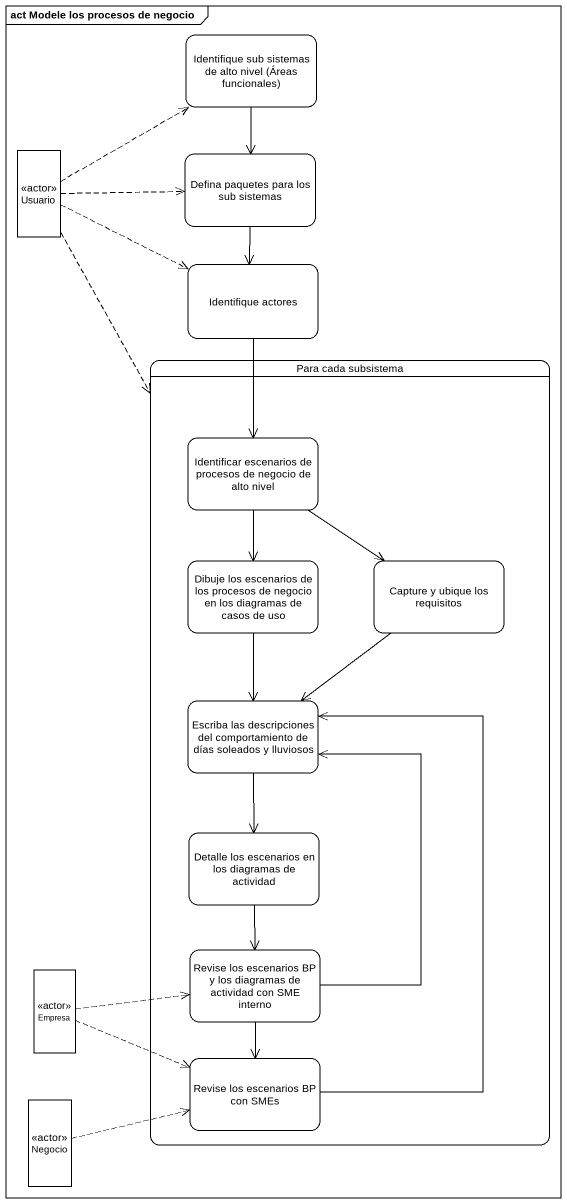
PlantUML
@startuml
mainframe act Modele los procesos de negocio
hide empty description
state "Identifique sub sistemas de alto nivel (Áreas funcionales)" as Identifique_sub_sistemas_de
state Usuario <<actor>>
state "Defina paquetes para los sub sistemas" as Defina_paquetes_para_los
state "Identifique actores" as Identifique_actores
state "Para cada subsistema" as Para_cada_subsistema {
  state "Identificar escenarios de procesos de negocio de alto nivel" as Identificar_escenarios_de
  state "Dibuje los escenarios de los procesos de negocio en los diagramas de casos de uso" as Dibuje_los_escenarios_de
  state "Capture y ubique los requisitos" as Capture_y_ubique_los
  state "Escriba las descripciones del comportamiento de días soleados y lluviosos" as Escriba_las_descripciones
  state "Detalle los escenarios en los diagramas de actividad" as Detalle_los_escenarios_en
  state "Revise los escenarios BP y los diagramas de actividad con SME interno" as Revise_los_escenarios_BP_y
  state "Revise los escenarios BP con SMEs" as Revise_los_escenarios_BP
}
state Empresa <<actor>>
state Negocio <<actor>>
Identifique_sub_sistemas_de --> Defina_paquetes_para_los
Usuario -right[dashed]-> Identifique_sub_sistemas_de
Usuario -right[dashed]-> Defina_paquetes_para_los
Usuario -right[dashed]-> Identifique_actores
Usuario -[dashed]-> Para_cada_subsistema
Defina_paquetes_para_los --> Identifique_actores
Identifique_actores --> Identificar_escenarios_de
Identificar_escenarios_de --> Dibuje_los_escenarios_de
Identificar_escenarios_de --> Capture_y_ubique_los
Dibuje_los_escenarios_de --> Escriba_las_descripciones
Capture_y_ubique_los --> Escriba_las_descripciones
Escriba_las_descripciones --> Detalle_los_escenarios_en
Detalle_los_escenarios_en --> Revise_los_escenarios_BP_y
Empresa -right[dashed]-> Revise_los_escenarios_BP_y
Empresa -right[dashed]-> Revise_los_escenarios_BP
Revise_los_escenarios_BP_y -up-> Escriba_las_descripciones
Revise_los_escenarios_BP_y --> Revise_los_escenarios_BP
Negocio -right[dashed]-> Revise_los_escenarios_BP
Revise_los_escenarios_BP -up-> Escriba_las_descripciones
@enduml
